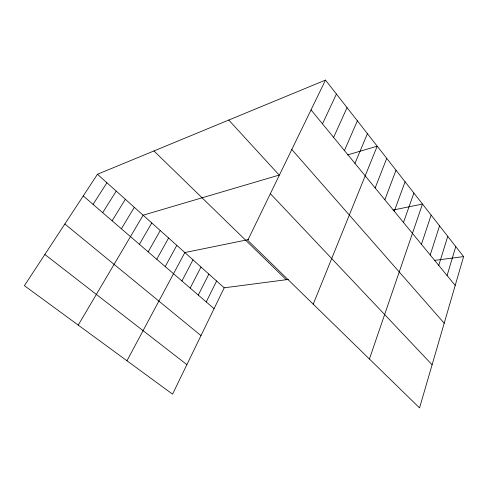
<?xml version="1.0" encoding="UTF-8"?>
<svg xmlns="http://www.w3.org/2000/svg" width="488" height="488" viewBox="0 0 488 488"><rect width="100%" height="100%" fill="white"/><g stroke="black" fill="none" stroke-linecap="round" stroke-linejoin="round"><path stroke-width="0.73" d="M463.6 256.596L419.546 407.913L247.745 240.309L325.502 80.087L463.6 256.596L434.497 260.391M447.081 275.525L455.78 246.599M438.755 265.387L447.764 236.357M430.209 254.98L439.548 225.852M421.443 244.311L431.124 215.086M369.416 359.009L422.486 204.045L393.053 210.054M403.485 222.449L413.885 193.053M394.286 211.255L405.064 181.78M384.849 199.763L396.018 170.214M375.156 187.959L386.734 158.35M313.223 304.189L377.206 146.174L347.712 154.867M354.959 163.376L367.421 133.663M344.443 150.572L357.368 120.817M333.621 137.403L347.041 107.616M322.489 123.848L336.421 94.044M288.445 279.435L224.199 287.81L172.551 394.151L24.4 285.687L97.447 174.283L325.502 80.087M206.241 301.938L216.599 281.003M198.274 295.075L208.87 274.079M190.167 288.085L201.001 267.034M181.92 280.972L192.992 259.86M126.959 360.772L184.842 252.558L248.477 239.565M165.212 266.576L176.79 245.348M156.764 259.287L168.592 238.01M148.157 251.869L160.253 230.537M139.397 244.317L151.768 222.937M78.233 325.1L143.124 215.196L279.179 175.076L228.762 120.042M121.378 228.787L134.322 207.309M112.118 220.802L125.355 199.281M102.681 212.664L116.229 191.107M93.062 204.374L106.927 182.774M44.865 254.48L186.886 364.64M64.849 223.998L200.989 335.61M83.259 195.92L214.061 308.684M97.447 174.283L224.199 287.81M153.94 150.944L286.249 279.722M270.37 193.687L432.106 364.774M291.818 149.499L444.202 323.215M311.033 109.898L455.206 285.419"/></g></svg>
